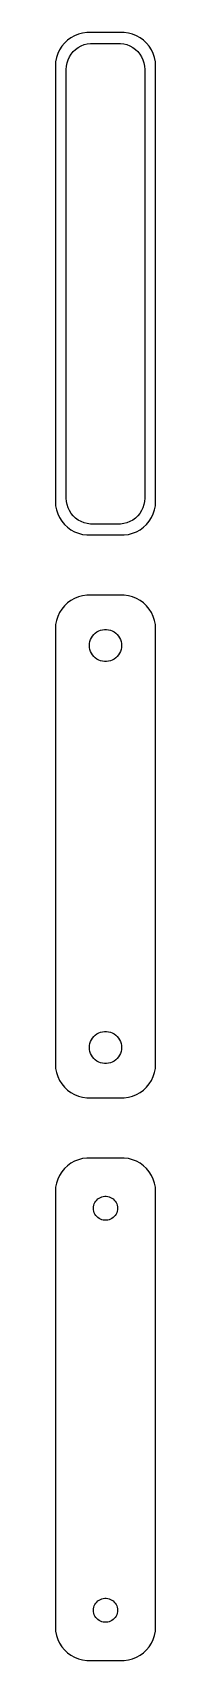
# Model space of a CAD drawing. Header units: metres. Extents: x -8 to 8, y 131 to 373.
import ezdxf

# ---------------------------------------------------------------- set-up
doc = ezdxf.new("R2010")
doc.units = ezdxf.units.M

msp = doc.modelspace()

# ---------------------------------------------------------------- linework, layer by layer
for p, q in [((-6.14484, 371.923), (-6.54507, 371.439)), ((-5.68712, 372.353), (-6.14484, 371.923)), ((-5.17912, 372.722), (-5.68712, 372.353)), ((-4.62889, 373.024), (-5.17912, 372.722)), ((-4.04507, 373.255), (-4.62889, 373.024)), ((-3.4369, 373.411), (-4.04507, 373.255)), ((-2.81395, 373.49), (-3.4369, 373.411)), ((-3.1967, 371.683), (-2.72565, 371.804)), ((2.81395, 373.49), (-2.81395, 373.49)), ((-2.72565, 371.804), (-2.24316, 371.865)), ((-2.24316, 371.865), (2.24316, 371.865)), ((2.24316, 371.865), (2.72565, 371.804)), ((2.72565, 371.804), (3.1967, 371.683)), ((3.4369, 373.411), (2.81395, 373.49)), ((4.04507, 373.255), (3.4369, 373.411)), ((4.62889, 373.024), (4.04507, 373.255)), ((5.17912, 372.722), (4.62889, 373.024)), ((5.68712, 372.353), (5.17912, 372.722)), ((6.14484, 371.923), (5.68712, 372.353)), ((6.54507, 371.439), (6.14484, 371.923)), ((-7.34291, 369.743), (-7.46057, 369.127)), ((-7.14888, 370.341), (-7.34291, 369.743)), ((-6.88153, 370.909), (-7.14888, 370.341)), ((-6.54507, 371.439), (-6.88153, 370.909)), ((-5.75096, 368.963), (-5.60068, 369.426)), ((-5.60068, 369.426), (-5.3936, 369.866)), ((-5.3936, 369.866), (-5.13301, 370.276)), ((-5.13301, 370.276), (-4.82301, 370.651)), ((-4.82301, 370.651), (-4.46851, 370.984)), ((-4.46851, 370.984), (-4.07506, 371.27)), ((-4.07506, 371.27), (-3.64888, 371.504)), ((-3.64888, 371.504), (-3.1967, 371.683)), ((3.1967, 371.683), (3.64888, 371.504)), ((3.64888, 371.504), (4.07506, 371.27)), ((4.07506, 371.27), (4.46851, 370.984)), ((4.46851, 370.984), (4.82301, 370.651)), ((4.82301, 370.651), (5.13301, 370.276)), ((5.13301, 370.276), (5.3936, 369.866)), ((5.3936, 369.866), (5.60068, 369.426)), ((5.60068, 369.426), (5.75096, 368.963)), ((6.88153, 370.909), (6.54507, 371.439)), ((7.14888, 370.341), (6.88153, 370.909)), ((7.34291, 369.743), (7.14888, 370.341)), ((7.46057, 369.127), (7.34291, 369.743)), ((-7.46057, 369.127), (-7.5, 368.5)), ((-7.5, 368.5), (-7.5, 303.5)), ((-5.87262, 368), (-5.84209, 368.485)), ((-5.87262, 304), (-5.87262, 368)), ((-5.84209, 368.485), (-5.75096, 368.963)), ((5.75096, 368.963), (5.84209, 368.485)), ((5.84209, 368.485), (5.87262, 368)), ((5.87262, 368), (5.87262, 304)), ((7.5, 368.5), (7.46057, 369.127)), ((7.5, 303.5), (7.5, 368.5)), ((-5.84209, 303.515), (-5.87262, 304)), ((5.87262, 304), (5.84209, 303.515)), ((-7.5, 303.5), (-7.46057, 302.873)), ((-7.46057, 302.873), (-7.34291, 302.257)), ((-7.34291, 302.257), (-7.14888, 301.659)), ((-7.14888, 301.659), (-6.88153, 301.091)), ((-5.75096, 303.037), (-5.84209, 303.515)), ((-5.60068, 302.574), (-5.75096, 303.037)), ((-5.3936, 302.134), (-5.60068, 302.574)), ((-5.13301, 301.724), (-5.3936, 302.134)), ((-4.82301, 301.349), (-5.13301, 301.724)), ((-4.46851, 301.016), (-4.82301, 301.349)), ((4.82301, 301.349), (4.46851, 301.016)), ((5.13301, 301.724), (4.82301, 301.349)), ((5.3936, 302.134), (5.13301, 301.724)), ((5.60068, 302.574), (5.3936, 302.134)), ((5.75096, 303.037), (5.60068, 302.574)), ((5.84209, 303.515), (5.75096, 303.037)), ((6.88153, 301.091), (7.14888, 301.659)), ((7.14888, 301.659), (7.34291, 302.257)), ((7.34291, 302.257), (7.46057, 302.873)), ((7.46057, 302.873), (7.5, 303.5)), ((-6.88153, 301.091), (-6.54507, 300.561)), ((-6.54507, 300.561), (-6.14484, 300.077)), ((-6.14484, 300.077), (-5.68712, 299.647)), ((-5.68712, 299.647), (-5.17912, 299.278)), ((-5.17912, 299.278), (-4.62889, 298.976)), ((-4.62889, 298.976), (-4.04507, 298.745)), ((-4.07506, 300.73), (-4.46851, 301.016)), ((-3.64888, 300.496), (-4.07506, 300.73)), ((-3.1967, 300.317), (-3.64888, 300.496)), ((-2.72565, 300.196), (-3.1967, 300.317)), ((-2.24316, 300.135), (-2.72565, 300.196)), ((2.24316, 300.135), (-2.24316, 300.135)), ((2.72565, 300.196), (2.24316, 300.135)), ((3.1967, 300.317), (2.72565, 300.196)), ((3.64888, 300.496), (3.1967, 300.317)), ((4.07506, 300.73), (3.64888, 300.496)), ((4.04507, 298.745), (4.62889, 298.976)), ((4.46851, 301.016), (4.07506, 300.73)), ((4.62889, 298.976), (5.17912, 299.278)), ((5.17912, 299.278), (5.68712, 299.647)), ((5.68712, 299.647), (6.14484, 300.077)), ((6.14484, 300.077), (6.54507, 300.561)), ((6.54507, 300.561), (6.88153, 301.091)), ((-4.04507, 298.745), (-3.4369, 298.589)), ((-3.4369, 298.589), (-2.81395, 298.51)), ((-2.81395, 298.51), (2.81395, 298.51)), ((2.81395, 298.51), (3.4369, 298.589)), ((3.4369, 298.589), (4.04507, 298.745)), ((-4.04507, 289.255), (-4.62889, 289.024)), ((-3.4369, 289.411), (-4.04507, 289.255)), ((-2.81395, 289.49), (-3.4369, 289.411)), ((2.81395, 289.49), (-2.81395, 289.49)), ((3.4369, 289.411), (2.81395, 289.49)), ((4.04507, 289.255), (3.4369, 289.411)), ((4.62889, 289.024), (4.04507, 289.255)), ((-6.88153, 286.909), (-7.14888, 286.341)), ((-6.54507, 287.439), (-6.88153, 286.909)), ((-6.14484, 287.923), (-6.54507, 287.439)), ((-5.68712, 288.353), (-6.14484, 287.923)), ((-5.17912, 288.722), (-5.68712, 288.353)), ((-4.62889, 289.024), (-5.17912, 288.722)), ((5.17912, 288.722), (4.62889, 289.024)), ((5.68712, 288.353), (5.17912, 288.722)), ((6.14484, 287.923), (5.68712, 288.353)), ((6.54507, 287.439), (6.14484, 287.923)), ((6.88153, 286.909), (6.54507, 287.439)), ((7.14888, 286.341), (6.88153, 286.909)), ((-7.46057, 285.127), (-7.5, 284.5)), ((-7.5, 284.5), (-7.5, 219.5)), ((-7.34291, 285.743), (-7.46057, 285.127)), ((-7.14888, 286.341), (-7.34291, 285.743)), ((-0.741638, 284.283), (-0.449707, 284.357)), ((-0.449707, 284.357), (-0.150696, 284.395)), ((-0.150696, 284.395), (0.150696, 284.395)), ((0.150696, 284.395), (0.449707, 284.357)), ((0.449707, 284.357), (0.741638, 284.283)), ((7.34291, 285.743), (7.14888, 286.341)), ((7.46057, 285.127), (7.34291, 285.743)), ((7.5, 284.5), (7.46057, 285.127)), ((7.5, 219.5), (7.5, 284.5)), ((-2.39999, 282), (-2.38107, 282.301)), ((-2.38107, 281.699), (-2.39999, 282)), ((-2.38107, 282.301), (-2.32458, 282.597)), ((-2.32458, 282.597), (-2.23146, 282.883)), ((-2.23146, 282.883), (-2.10313, 283.156)), ((-2.10313, 283.156), (-1.94164, 283.411)), ((-1.94164, 283.411), (-1.74951, 283.643)), ((-1.74951, 283.643), (-1.52982, 283.849)), ((-1.52982, 283.849), (-1.28598, 284.026)), ((-1.28598, 284.026), (-1.02187, 284.172)), ((-1.02187, 284.172), (-0.741638, 284.283)), ((0.741638, 284.283), (1.02187, 284.172)), ((1.02187, 284.172), (1.28598, 284.026)), ((1.28598, 284.026), (1.52982, 283.849)), ((1.52982, 283.849), (1.74951, 283.643)), ((1.74951, 283.643), (1.94164, 283.411)), ((1.94164, 283.411), (2.10313, 283.156)), ((2.10313, 283.156), (2.23146, 282.883)), ((2.23146, 282.883), (2.32458, 282.597)), ((2.32458, 282.597), (2.38107, 282.301)), ((2.38107, 282.301), (2.39999, 282)), ((2.39999, 282), (2.38107, 281.699)), ((-2.32458, 281.403), (-2.38107, 281.699)), ((-2.23146, 281.117), (-2.32458, 281.403)), ((-2.10313, 280.844), (-2.23146, 281.117)), ((-1.94164, 280.589), (-2.10313, 280.844)), ((-1.74951, 280.357), (-1.94164, 280.589)), ((-1.52982, 280.151), (-1.74951, 280.357)), ((-1.28598, 279.974), (-1.52982, 280.151)), ((-1.02187, 279.828), (-1.28598, 279.974)), ((-0.741638, 279.717), (-1.02187, 279.828)), ((-0.449707, 279.643), (-0.741638, 279.717)), ((-0.150696, 279.605), (-0.449707, 279.643)), ((0.150696, 279.605), (-0.150696, 279.605)), ((0.449707, 279.643), (0.150696, 279.605)), ((0.741638, 279.717), (0.449707, 279.643)), ((1.02187, 279.828), (0.741638, 279.717)), ((1.28598, 279.974), (1.02187, 279.828)), ((1.52982, 280.151), (1.28598, 279.974)), ((1.74951, 280.357), (1.52982, 280.151)), ((1.94164, 280.589), (1.74951, 280.357)), ((2.10313, 280.844), (1.94164, 280.589)), ((2.23146, 281.117), (2.10313, 280.844)), ((2.32458, 281.403), (2.23146, 281.117)), ((2.38107, 281.699), (2.32458, 281.403)), ((-1.94164, 223.411), (-1.74951, 223.643)), ((-1.74951, 223.643), (-1.52982, 223.849)), ((-1.52982, 223.849), (-1.28598, 224.026)), ((-1.28598, 224.026), (-1.02187, 224.172)), ((-1.02187, 224.172), (-0.741638, 224.283)), ((-0.741638, 224.283), (-0.449707, 224.357)), ((-0.449707, 224.357), (-0.150696, 224.395)), ((-0.150696, 224.395), (0.150696, 224.395)), ((0.150696, 224.395), (0.449707, 224.357)), ((0.449707, 224.357), (0.741638, 224.283)), ((0.741638, 224.283), (1.02187, 224.172)), ((1.02187, 224.172), (1.28598, 224.026)), ((1.28598, 224.026), (1.52982, 223.849)), ((1.52982, 223.849), (1.74951, 223.643)), ((1.74951, 223.643), (1.94164, 223.411)), ((-2.39999, 222), (-2.38107, 222.301)), ((-2.38107, 221.699), (-2.39999, 222)), ((-2.38107, 222.301), (-2.32458, 222.597)), ((-2.32458, 221.403), (-2.38107, 221.699)), ((-2.32458, 222.597), (-2.23146, 222.883)), ((-2.23146, 221.117), (-2.32458, 221.403)), ((-2.23146, 222.883), (-2.10313, 223.156)), ((-2.10313, 220.844), (-2.23146, 221.117)), ((-2.10313, 223.156), (-1.94164, 223.411)), ((1.94164, 223.411), (2.10313, 223.156)), ((2.10313, 223.156), (2.23146, 222.883)), ((2.23146, 221.117), (2.10313, 220.844)), ((2.23146, 222.883), (2.32458, 222.597)), ((2.32458, 221.403), (2.23146, 221.117)), ((2.32458, 222.597), (2.38107, 222.301)), ((2.38107, 221.699), (2.32458, 221.403)), ((2.38107, 222.301), (2.39999, 222)), ((2.39999, 222), (2.38107, 221.699)), ((-7.5, 219.5), (-7.46057, 218.873)), ((-7.46057, 218.873), (-7.34291, 218.257)), ((-1.94164, 220.589), (-2.10313, 220.844)), ((-1.74951, 220.357), (-1.94164, 220.589)), ((-1.52982, 220.151), (-1.74951, 220.357)), ((-1.28598, 219.974), (-1.52982, 220.151)), ((-1.02187, 219.828), (-1.28598, 219.974)), ((-0.741638, 219.717), (-1.02187, 219.828)), ((-0.449707, 219.643), (-0.741638, 219.717)), ((-0.150696, 219.605), (-0.449707, 219.643)), ((0.150696, 219.605), (-0.150696, 219.605)), ((0.449707, 219.643), (0.150696, 219.605)), ((0.741638, 219.717), (0.449707, 219.643)), ((1.02187, 219.828), (0.741638, 219.717)), ((1.28598, 219.974), (1.02187, 219.828)), ((1.52982, 220.151), (1.28598, 219.974)), ((1.74951, 220.357), (1.52982, 220.151)), ((1.94164, 220.589), (1.74951, 220.357)), ((2.10313, 220.844), (1.94164, 220.589)), ((7.34291, 218.257), (7.46057, 218.873)), ((7.46057, 218.873), (7.5, 219.5)), ((-7.34291, 218.257), (-7.14888, 217.659)), ((-7.14888, 217.659), (-6.88153, 217.091)), ((-6.88153, 217.091), (-6.54507, 216.561)), ((-6.54507, 216.561), (-6.14484, 216.077)), ((6.14484, 216.077), (6.54507, 216.561)), ((6.54507, 216.561), (6.88153, 217.091)), ((6.88153, 217.091), (7.14888, 217.659)), ((7.14888, 217.659), (7.34291, 218.257)), ((-6.14484, 216.077), (-5.68712, 215.647)), ((-5.68712, 215.647), (-5.17912, 215.278)), ((-5.17912, 215.278), (-4.62889, 214.976)), ((-4.62889, 214.976), (-4.04507, 214.745)), ((-4.04507, 214.745), (-3.4369, 214.589)), ((-3.4369, 214.589), (-2.81395, 214.51)), ((-2.81395, 214.51), (2.81395, 214.51)), ((2.81395, 214.51), (3.4369, 214.589)), ((3.4369, 214.589), (4.04507, 214.745)), ((4.04507, 214.745), (4.62889, 214.976)), ((4.62889, 214.976), (5.17912, 215.278)), ((5.17912, 215.278), (5.68712, 215.647)), ((5.68712, 215.647), (6.14484, 216.077)), ((-5.68712, 204.353), (-6.14484, 203.923)), ((-5.17912, 204.722), (-5.68712, 204.353)), ((-4.62889, 205.024), (-5.17912, 204.722)), ((-4.04507, 205.255), (-4.62889, 205.024)), ((-3.4369, 205.411), (-4.04507, 205.255)), ((-2.81395, 205.49), (-3.4369, 205.411)), ((2.81395, 205.49), (-2.81395, 205.49)), ((3.4369, 205.411), (2.81395, 205.49)), ((4.04507, 205.255), (3.4369, 205.411)), ((4.62889, 205.024), (4.04507, 205.255)), ((5.17912, 204.722), (4.62889, 205.024)), ((5.68712, 204.353), (5.17912, 204.722)), ((6.14484, 203.923), (5.68712, 204.353)), ((-7.34291, 201.743), (-7.46057, 201.127)), ((-7.14888, 202.341), (-7.34291, 201.743)), ((-6.88153, 202.909), (-7.14888, 202.341)), ((-6.54507, 203.439), (-6.88153, 202.909)), ((-6.14484, 203.923), (-6.54507, 203.439)), ((6.54507, 203.439), (6.14484, 203.923)), ((6.88153, 202.909), (6.54507, 203.439)), ((7.14888, 202.341), (6.88153, 202.909)), ((7.34291, 201.743), (7.14888, 202.341)), ((7.46057, 201.127), (7.34291, 201.743)), ((-7.46057, 201.127), (-7.5, 200.5)), ((-7.5, 200.5), (-7.5, 135.5)), ((-1.31213, 199.232), (-1.14735, 199.387)), ((-1.14735, 199.387), (-0.964478, 199.52)), ((-0.964478, 199.52), (-0.766388, 199.629)), ((-0.766388, 199.629), (-0.556229, 199.712)), ((-0.556229, 199.712), (-0.33728, 199.768)), ((-0.33728, 199.768), (-0.113022, 199.796)), ((-0.113022, 199.796), (0.113022, 199.796)), ((0.113022, 199.796), (0.33728, 199.768)), ((0.33728, 199.768), (0.556229, 199.712)), ((0.556229, 199.712), (0.766388, 199.629)), ((0.766388, 199.629), (0.964478, 199.52)), ((0.964478, 199.52), (1.14735, 199.387)), ((1.14735, 199.387), (1.31213, 199.232)), ((7.5, 200.5), (7.46057, 201.127)), ((7.5, 135.5), (7.5, 200.5)), ((-1.79999, 198), (-1.7858, 198.226)), ((-1.7858, 197.774), (-1.79999, 198)), ((-1.7858, 198.226), (-1.74344, 198.448)), ((-1.74344, 197.552), (-1.7858, 197.774)), ((-1.74344, 198.448), (-1.67358, 198.663)), ((-1.67358, 197.337), (-1.74344, 197.552)), ((-1.67358, 198.663), (-1.57735, 198.867)), ((-1.57735, 197.133), (-1.67358, 197.337)), ((-1.57735, 198.867), (-1.45622, 199.058)), ((-1.45622, 196.942), (-1.57735, 197.133)), ((-1.45622, 199.058), (-1.31213, 199.232)), ((-1.31213, 196.768), (-1.45622, 196.942)), ((1.31213, 199.232), (1.45622, 199.058)), ((1.45622, 196.942), (1.31213, 196.768)), ((1.45622, 199.058), (1.57735, 198.867)), ((1.57735, 197.133), (1.45622, 196.942)), ((1.57735, 198.867), (1.67358, 198.663)), ((1.67358, 197.337), (1.57735, 197.133)), ((1.67358, 198.663), (1.74344, 198.448)), ((1.74344, 197.552), (1.67358, 197.337)), ((1.74344, 198.448), (1.7858, 198.226)), ((1.7858, 197.774), (1.74344, 197.552)), ((1.7858, 198.226), (1.79999, 198)), ((1.79999, 198), (1.7858, 197.774)), ((-1.14735, 196.613), (-1.31213, 196.768)), ((-0.964478, 196.48), (-1.14735, 196.613)), ((-0.766388, 196.371), (-0.964478, 196.48)), ((-0.556229, 196.288), (-0.766388, 196.371)), ((-0.33728, 196.232), (-0.556229, 196.288)), ((-0.113022, 196.204), (-0.33728, 196.232)), ((0.113022, 196.204), (-0.113022, 196.204)), ((0.33728, 196.232), (0.113022, 196.204)), ((0.556229, 196.288), (0.33728, 196.232)), ((0.766388, 196.371), (0.556229, 196.288)), ((0.964478, 196.48), (0.766388, 196.371)), ((1.14735, 196.613), (0.964478, 196.48)), ((1.31213, 196.768), (1.14735, 196.613)), ((-1.74344, 138.448), (-1.67358, 138.663)), ((-1.67358, 138.663), (-1.57735, 138.867)), ((-1.57735, 138.867), (-1.45622, 139.058)), ((-1.45622, 139.058), (-1.31213, 139.232)), ((-1.31213, 139.232), (-1.14735, 139.387)), ((-1.14735, 139.387), (-0.964478, 139.52)), ((-0.964478, 139.52), (-0.766388, 139.629)), ((-0.766388, 139.629), (-0.556229, 139.712)), ((-0.556229, 139.712), (-0.33728, 139.768)), ((-0.33728, 139.768), (-0.113022, 139.796)), ((-0.113022, 139.796), (0.113022, 139.796)), ((0.113022, 139.796), (0.33728, 139.768)), ((0.33728, 139.768), (0.556229, 139.712)), ((0.556229, 139.712), (0.766388, 139.629)), ((0.766388, 139.629), (0.964478, 139.52)), ((0.964478, 139.52), (1.14735, 139.387)), ((1.14735, 139.387), (1.31213, 139.232)), ((1.31213, 139.232), (1.45622, 139.058)), ((1.45622, 139.058), (1.57735, 138.867)), ((1.57735, 138.867), (1.67358, 138.663)), ((1.67358, 138.663), (1.74344, 138.448)), ((-1.79999, 138), (-1.7858, 138.226)), ((-1.7858, 137.774), (-1.79999, 138)), ((-1.7858, 138.226), (-1.74344, 138.448)), ((-1.74344, 137.552), (-1.7858, 137.774)), ((-1.67358, 137.337), (-1.74344, 137.552)), ((-1.57735, 137.133), (-1.67358, 137.337)), ((-1.45622, 136.942), (-1.57735, 137.133)), ((-1.31213, 136.768), (-1.45622, 136.942)), ((-1.14735, 136.613), (-1.31213, 136.768)), ((-0.964478, 136.48), (-1.14735, 136.613)), ((-0.766388, 136.371), (-0.964478, 136.48)), ((-0.556229, 136.288), (-0.766388, 136.371)), ((-0.33728, 136.232), (-0.556229, 136.288)), ((-0.113022, 136.204), (-0.33728, 136.232)), ((0.113022, 136.204), (-0.113022, 136.204)), ((0.33728, 136.232), (0.113022, 136.204)), ((0.556229, 136.288), (0.33728, 136.232)), ((0.766388, 136.371), (0.556229, 136.288)), ((0.964478, 136.48), (0.766388, 136.371)), ((1.14735, 136.613), (0.964478, 136.48)), ((1.31213, 136.768), (1.14735, 136.613)), ((1.45622, 136.942), (1.31213, 136.768)), ((1.57735, 137.133), (1.45622, 136.942)), ((1.67358, 137.337), (1.57735, 137.133)), ((1.74344, 137.552), (1.67358, 137.337)), ((1.74344, 138.448), (1.7858, 138.226)), ((1.7858, 137.774), (1.74344, 137.552)), ((1.7858, 138.226), (1.79999, 138)), ((1.79999, 138), (1.7858, 137.774)), ((-7.5, 135.5), (-7.46057, 134.873)), ((-7.46057, 134.873), (-7.34291, 134.257)), ((-7.34291, 134.257), (-7.14888, 133.659)), ((-7.14888, 133.659), (-6.88153, 133.091)), ((6.88153, 133.091), (7.14888, 133.659)), ((7.14888, 133.659), (7.34291, 134.257)), ((7.34291, 134.257), (7.46057, 134.873)), ((7.46057, 134.873), (7.5, 135.5)), ((-6.88153, 133.091), (-6.54507, 132.561)), ((-6.54507, 132.561), (-6.14484, 132.077)), ((-6.14484, 132.077), (-5.68712, 131.647)), ((-5.68712, 131.647), (-5.17912, 131.278)), ((-5.17912, 131.278), (-4.62889, 130.976)), ((4.62889, 130.976), (5.17912, 131.278)), ((5.17912, 131.278), (5.68712, 131.647)), ((5.68712, 131.647), (6.14484, 132.077)), ((6.14484, 132.077), (6.54507, 132.561)), ((6.54507, 132.561), (6.88153, 133.091)), ((-4.62889, 130.976), (-4.04507, 130.745)), ((-4.04507, 130.745), (-3.4369, 130.589)), ((-3.4369, 130.589), (-2.81395, 130.51)), ((-2.81395, 130.51), (2.81395, 130.51)), ((2.81395, 130.51), (3.4369, 130.589)), ((3.4369, 130.589), (4.04507, 130.745)), ((4.04507, 130.745), (4.62889, 130.976))]:
    msp.add_line(p, q)

doc.saveas('drawing.dxf')
